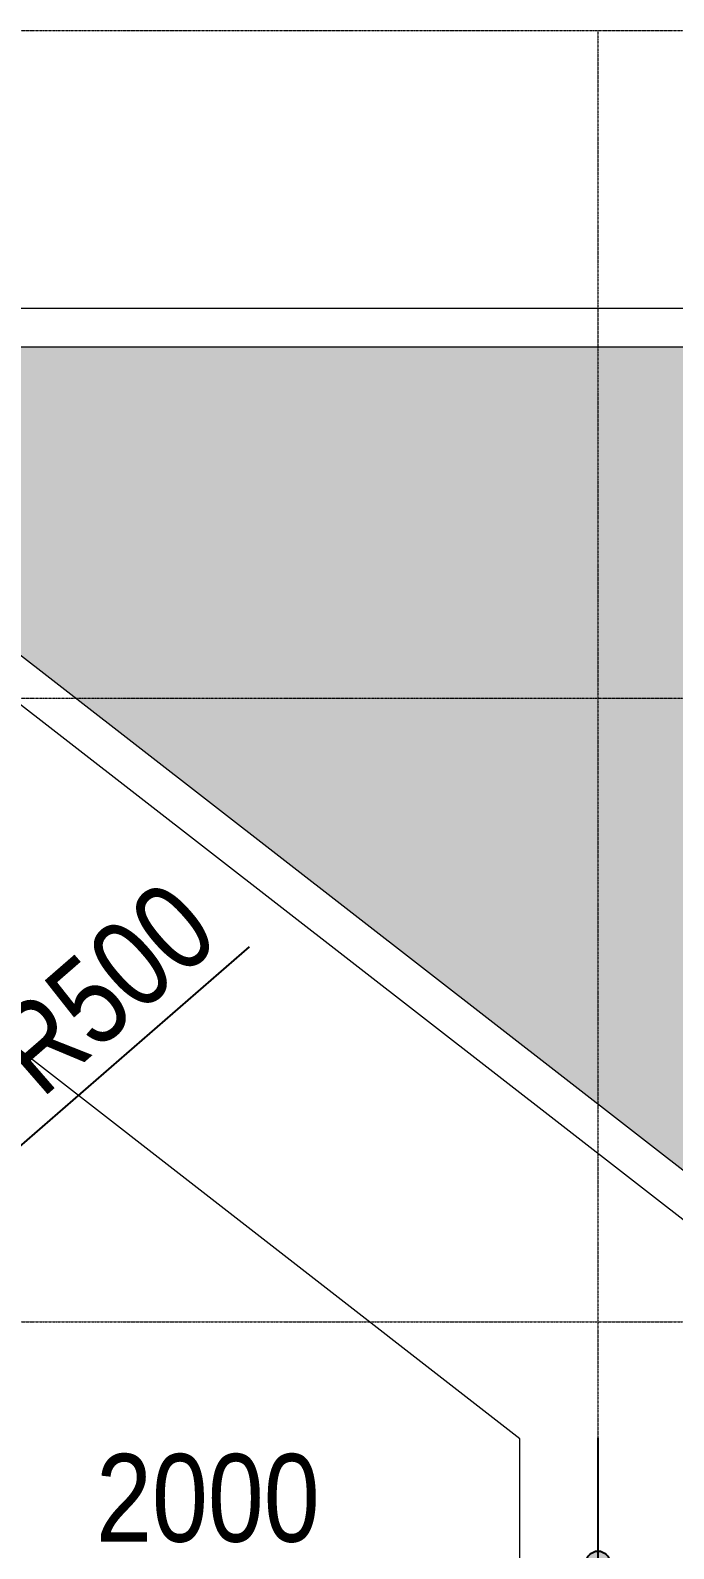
# Model space of a CAD drawing. Extents: x -79995 to 347433, y -157641 to 104789.
# Drawn here: x 3943 to 5592, y -18826 to -14932 of the extents above; entities that cross this region are included whole.
import ezdxf

# ---------------------------------------------------------------- set-up
doc = ezdxf.new("R2010")
doc.units = 0
doc.linetypes.add('ACAD_ISO10W100', pattern=[18, 12, -3, 0, -3])
doc.layers.get('DEFPOINTS').update_dxf_attribs({"linetype": 'CONTINUOUS'})
doc.layers.add('DIM', color=1, linetype='CONTINUOUS')
doc.layers.add('HATCHNGOI', color=22, linetype='CONTINUOUS')
doc.layers.add('NET-THAY', color=2, linetype='CONTINUOUS', lineweight=13)
doc.layers.add('TRUC', color=24, linetype='CONTINUOUS', lineweight=0)
doc.styles.add('HEL-CONDENSE', font='')
doc.styles.get('HEL-CONDENSE').set_extended_font_data('VNI-Helve-Condense')
doc.dimstyles.new('D100', dxfattribs={"dimtxt": 225, "dimasz": 1.199999999999999, "dimexe": 100, "dimexo": 0, "dimgap": 50, "dimtad": 1, "dimdec": 0, "dimzin": 13, "dimdsep": 46, "dimtxsty": 'HEL-CONDENSE', "dimblk": 'D50', "dimcen": 0, "dimclrd": 1, "dimclre": 1, "dimclrt": 7, "dimadec": 0, "dimazin": 0, "dimtfac": 1, "dimtdec": 0, "dimtmove": 0, "dimatfit": 3, "dimldrblk": 'D50', "dimfxl": 1, "dimtolj": 1, "dimtzin": 13, "dimarcsym": 0})

# ---------------------------------------------------------------- blocks, each defined once
blk = doc.blocks.new('D50')
at = {"layer": 'DIM'}
blk.add_hatch(color=256, dxfattribs=at).paths.add_polyline_path([(25, 0, 1), (-25, 0, 1)])
blk.add_line((25, 0), (99.99999999999818, 0), dxfattribs=at)
blk.add_circle((0, 0), 25, dxfattribs=at)
blk = doc.blocks.new('*D729')
at = {"layer": 'DEFPOINTS', "color": 0, "linetype": 'Continuous', "transparency": 16777216}
for p in [(3775.710801557463, -17916.10464789905), (3398.452336091901, -18244.24493837217)]:
    blk.add_point(p, dxfattribs=at)
at = {"layer": 'DIM', "color": 1, "linetype": 'Continuous', "lineweight": -2, "transparency": 16777216}
for p, q in [((4504.219294794512, -17282.4462665346), (3776.616221874586, -17915.3171112019)), ((3398.452336091901, -18244.24493837217), (3775.710801557463, -17916.10464789905))]:
    blk.add_line(p, q, dxfattribs=at)
at = {"layer": 'DIM', "color": 1, "linetype": 'Continuous', "lineweight": -2, "transparency": 16777216, "xscale": 1.199999999999999, "yscale": 1.199999999999999, "zscale": 1.199999999999999, "rotation": 221.0168218514993}
blk.add_blockref('D50', (3775.710801557463, -17916.10464789905), dxfattribs=at)
at = {"layer": 'DIM', "color": 7, "linetype": 'Continuous', "transparency": 16777216, "insert": (4131.238635930667, -17388.31528047869), "char_height": 225, "attachment_point": 5, "rotation": 41.016821851499365, "style": 'HEL-CONDENSE'}
blk.add_mtext('\\A1;R500', dxfattribs=at)
blk = doc.blocks.new('*D731')
at = {"layer": 'DEFPOINTS', "color": 0, "linetype": 'Continuous', "transparency": 16777216}
for p in [(3398.452336092014, -18541.67015165085), (5398.452336088754, -18541.67015165085), (5398.452336088754, -18862.07713753934)]:
    blk.add_point(p, dxfattribs=at)
at = {"layer": 'DIM', "color": 1, "linetype": 'Continuous', "lineweight": -2, "transparency": 16777216}
for p, q in [((3398.452336092014, -18541.67015165085), (3398.452336092014, -18962.07713753934)), ((5398.452336088754, -18541.67015165085), (5398.452336088754, -18962.07713753934)), ((3399.652336092014, -18862.07713753934), (5397.252336088754, -18862.07713753934))]:
    blk.add_line(p, q, dxfattribs=at)
at = {"layer": 'DIM', "color": 1, "linetype": 'Continuous', "lineweight": -2, "transparency": 16777216, "xscale": 1.199999999999999, "yscale": 1.199999999999999, "zscale": 1.199999999999999, "rotation": 180}
blk.add_blockref('D50', (3398.452336092014, -18862.07713753934), dxfattribs=at)
at = {"layer": 'DIM', "color": 1, "linetype": 'Continuous', "lineweight": -2, "transparency": 16777216, "xscale": 1.199999999999999, "yscale": 1.199999999999999, "zscale": 1.199999999999999}
blk.add_blockref('D50', (5398.452336088754, -18862.07713753934), dxfattribs=at)
at = {"layer": 'DIM', "color": 7, "linetype": 'Continuous', "transparency": 16777216, "insert": (4398.452336090384, -18697.17713753934), "char_height": 225, "attachment_point": 5, "style": 'HEL-CONDENSE'}
blk.add_mtext('\\A1;2000', dxfattribs=at)

msp = doc.modelspace()

# ---------------------------------------------------------------- hatches: boundary and pattern name
at = {"layer": 'HATCHNGOI'}
h = msp.add_hatch(dxfattribs=at)
h.set_pattern_fill('AR-RSHKE', color=14, scale=15, angle=180, style=0)
h.set_pattern_definition([(180, (-1056383.746114664, 273259.7793104183), (-382.5, -179.9999999999999), [90, -75, 105, -45, 135, -60]), (180, (-1056473.746114664, 273252.2793104183), (-382.5, -179.9999999999999), [75, -285, 60, -90]), (180, (-1056653.746114664, 273271.0293104183), (-382.5, -179.9999999999999), [45, -465]), (270, (-1056383.746114664, 273259.7793104183), (127.5, -180), [172.5, -547.5]), (270, (-1056473.746114664, 273259.7793104183), (127.5, -180), [168.75, -551.25]), (270, (-1056548.746114664, 273259.7793104183), (127.5, -180), [157.5, -562.5]), (270, (-1056653.746114664, 273271.0293104183), (127.5, -180), [172.5, -547.5]), (270, (-1056698.746114664, 273271.0293104183), (127.5, -180), [172.5, -547.5]), (270, (-1056833.746114664, 273259.7793104183), (127.5, -180), [165, -555])])
h.paths.add_polyline_path([(-7952.70124085038, -15744.24493837211), (-9944.591545471689, -16715.75475278433), (-7101.547663911013, -18144.24493837211), (809.6804216895252, -18144.24493837211), (3398.452336088754, -16130.7556716174), (5987.224250488449, -18144.24493837211), (13898.45233608875, -18144.24493837211), (16741.49621764966, -16715.75475278409), (14749.60591302835, -15744.24493837217)])

# ---------------------------------------------------------------- linework, layer by layer
at = {"layer": 'NET-THAY'}
for p, q in [((5987.224250488449, -18144.24493837211), (3398.452336088754, -16130.7556716174)), ((5952.913475474343, -18244.24493837211), (3398.452336088754, -16257.44182996155)), ((5198.45233608922, -18544.24493837211), (3398.452336088754, -17144.24493837211)), ((5198.452336088754, -18944.24493837211), (5198.45233608922, -18544.24493837211))]:
    msp.add_line(p, q, dxfattribs=at)
for points in [[(-1401.547663911246, -15644.24493837211), (14772.69273214089, -15644.24493837211)], [(14749.60591302835, -15744.24493837211), (-7952.70124085038, -15744.24493837211), (-9944.591545471223, -16715.75475278415)]]:
    msp.add_lwpolyline(points, dxfattribs=at)
at = {"layer": 'TRUC', "linetype": 'ACAD_ISO10W100', "ltscale": 0.2}
for points in [[(-14631.32894841209, -14931.58989614219), (21295.34359726403, -14931.58989614219)], [(5398.452336088754, -14931.58989614219), (5398.452336088754, -29294.24493837211)], [(-14631.32894841209, -15644.24493837211), (21295.34359726403, -15644.24493837211)], [(-14631.32894841209, -16644.24493837211), (21295.34359726403, -16644.24493837211)], [(-14631.32894841209, -18244.24493837211), (21295.34359726403, -18244.24493837211)]]:
    msp.add_lwpolyline(points, dxfattribs=at)
msp.add_lwpolyline([(-14631.32894841209, -14931.58989614219), (21295.34359726403, -14931.58989614219), (21295.34359726403, -29294.24493837211), (-14631.32894841209, -29294.24493837211)], close=True, dxfattribs=at)

# ---------------------------------------------------------------- dimensions: what is measured, and where the dimension line sits
at = {"layer": 'DIM', "linetype": 'Continuous'}
dim = msp.add_radius_dim(center=(3398.452336091901, -18244.24493837217), mpoint=(3775.710801557463, -17916.10464789905), dimstyle='D100', dxfattribs=at)
dim.commit()
dim.dimension.update_dxf_attribs({"geometry": '*D729', "text_midpoint": (4239.459303729304, -17512.73512238992), "dimtype": 164})
dim = msp.add_linear_dim(base=(5398.452336088754, -18862.07713753934), p1=(3398.452336092014, -18541.67015165085), p2=(5398.452336088754, -18541.67015165085), dimstyle='D100', dxfattribs=at)
dim.commit()
dim.dimension.update_dxf_attribs({"geometry": '*D731', "text_midpoint": (4398.452336090384, -18697.17713753934)})

doc.saveas('drawing.dxf')
